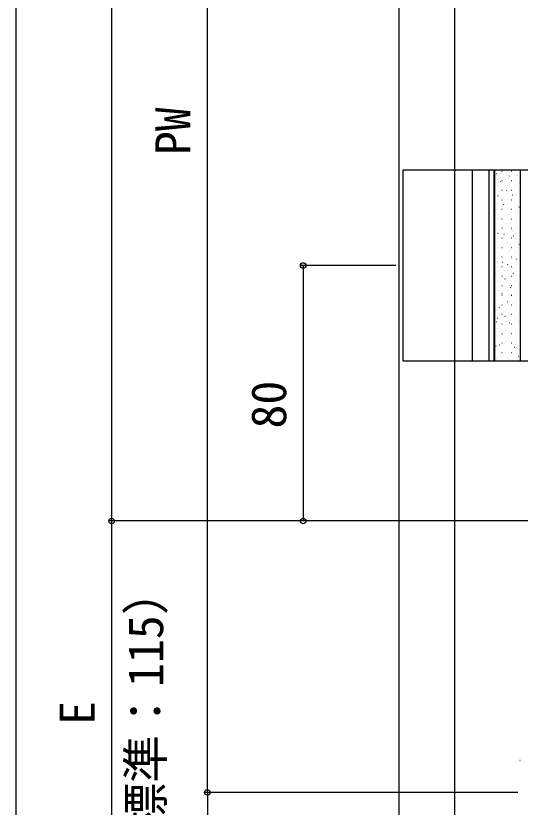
# Model space of a CAD drawing. Units: millimetres, scale not verified. Extents: x -875 to 875, y -1300 to 1294.
# Drawn here: x -413 to -255, y -1005.8 to -758 of the extents above; entities that cross this region are included whole.
import ezdxf
from ezdxf.enums import TextEntityAlignment as Align

# ---------------------------------------------------------------- set-up
doc = ezdxf.new("R2010")
doc.units = ezdxf.units.MM
doc.header["$LTSCALE"] = 8
for name, color, linetype in [('0-3_YKK_12', 2, 'Continuous'), ('0-4_YKK_13', 4, 'Continuous'), ('0-5_YKK_D', 6, 'Continuous'), ('0-7_YSS_K', 3, 'Continuous')]:
    doc.layers.add(name, color=color, linetype=linetype)
doc.styles.add('ＭＳ ゴシック', font='')
doc.styles.get('ＭＳ ゴシック').set_extended_font_data('MS Gothic')

msp = doc.modelspace()

# ---------------------------------------------------------------- linework, layer by layer
at = {"layer": '0-3_YKK_12'}
msp.add_line((-293, -216.15), (-293, -1021.15), dxfattribs=at)
at = {"layer": '0-4_YKK_13'}
for p, q in [((-269.9, -866.15), (-269.9, -806.15)), ((-264.703, -866.15), (-264.703, -806.15)), ((-263.176, -866.15), (-263.176, -806.15)), ((-262.989, -866.15), (-262.989, -806.15)), ((-262.365, -807.384), (-262.375, -807.388)), ((-260.666, -806.666), (-260.716, -806.666)), ((-259.575, -806.396), (-259.584, -806.4)), ((-257.626, -806.666), (-257.676, -806.666)), ((-262.091, -808.041), (-262.141, -808.041)), ((-261.719, -809.996), (-261.729, -810)), ((-261.067, -809.854), (-261.15, -809.91)), ((-260.666, -809.656), (-260.716, -809.656)), ((-259.051, -808.041), (-259.101, -808.041)), ((-258.599, -808.892), (-258.608, -808.895)), ((-258.377, -808.074), (-258.461, -808.13)), ((-257.626, -809.656), (-257.676, -809.656)), ((-256.011, -808.041), (-256.061, -808.041)), ((-255.856, -807.92), (-255.865, -807.923)), ((-262.091, -811.031), (-262.141, -811.031)), ((-260.743, -812.492), (-260.753, -812.495)), ((-260.666, -812.646), (-260.716, -812.646)), ((-259.262, -812.578), (-259.345, -812.633)), ((-259.051, -811.031), (-259.101, -811.031)), ((-258, -811.52), (-258.01, -811.524)), ((-257.626, -812.646), (-257.676, -812.646)), ((-256.011, -811.031), (-256.061, -811.031)), ((-255.21, -810.532), (-255.219, -810.536)), ((-262.091, -814.021), (-262.141, -814.021)), ((-261.951, -814.358), (-262.034, -814.413)), ((-260.144, -815.121), (-260.154, -815.124)), ((-259.051, -814.021), (-259.101, -814.021)), ((-257.354, -814.133), (-257.364, -814.136)), ((-256.011, -814.021), (-256.061, -814.021)), ((-262.887, -816.092), (-262.897, -816.095)), ((-262.091, -817.011), (-262.141, -817.011)), ((-260.666, -815.636), (-260.716, -815.636)), ((-260.146, -817.081), (-260.23, -817.136)), ((-259.498, -817.733), (-259.508, -817.736)), ((-259.051, -817.011), (-259.101, -817.011)), ((-257.626, -815.636), (-257.676, -815.636)), ((-256.378, -816.628), (-256.388, -816.631)), ((-256.011, -817.011), (-256.061, -817.011)), ((-262.835, -818.861), (-262.919, -818.916)), ((-262.289, -818.721), (-262.298, -818.724)), ((-262.091, -820.001), (-262.141, -820.001)), ((-260.666, -818.626), (-260.716, -818.626)), ((-259.051, -820.001), (-259.101, -820.001)), ((-258.522, -820.228), (-258.532, -820.232)), ((-257.626, -818.626), (-257.676, -818.626)), ((-256.011, -820.001), (-256.061, -820.001)), ((-255.779, -819.257), (-255.789, -819.26)), ((-255.343, -817.82), (-255.427, -817.875)), ((-261.643, -821.333), (-261.652, -821.336)), ((-261.031, -821.584), (-261.114, -821.639)), ((-260.666, -821.616), (-260.716, -821.616)), ((-257.626, -821.616), (-257.676, -821.616)), ((-256.228, -822.323), (-256.311, -822.378)), ((-255.133, -821.869), (-255.143, -821.872)), ((-262.091, -822.991), (-262.141, -822.991)), ((-260.666, -824.606), (-260.716, -824.606)), ((-260.667, -823.828), (-260.676, -823.832)), ((-259.051, -822.991), (-259.101, -822.991)), ((-257.924, -822.857), (-257.933, -822.86)), ((-257.626, -824.606), (-257.676, -824.606)), ((-256.011, -822.991), (-256.061, -822.991)), ((-262.811, -827.429), (-262.82, -827.432)), ((-262.091, -825.981), (-262.141, -825.981)), ((-261.915, -826.087), (-261.998, -826.142)), ((-260.666, -827.596), (-260.716, -827.596)), ((-260.068, -826.457), (-260.077, -826.461)), ((-259.051, -825.981), (-259.101, -825.981)), ((-257.626, -827.596), (-257.676, -827.596)), ((-257.277, -825.469), (-257.287, -825.473)), ((-257.112, -826.826), (-257.196, -826.881)), ((-256.011, -825.981), (-256.061, -825.981)), ((-262.212, -830.058), (-262.221, -830.061)), ((-262.091, -828.971), (-262.141, -828.971)), ((-259.422, -829.07), (-259.431, -829.073)), ((-259.051, -828.971), (-259.101, -828.971)), ((-256.302, -827.965), (-256.311, -827.968)), ((-256.011, -828.971), (-256.061, -828.971)), ((-255.307, -829.549), (-255.391, -829.604)), ((-262.799, -830.59), (-262.883, -830.645)), ((-262.091, -831.961), (-262.141, -831.961)), ((-261.566, -832.67), (-261.575, -832.673)), ((-260.666, -830.586), (-260.716, -830.586)), ((-259.051, -831.961), (-259.101, -831.961)), ((-258.446, -831.565), (-258.455, -831.568)), ((-257.997, -831.329), (-258.08, -831.384)), ((-257.626, -830.586), (-257.676, -830.586)), ((-256.011, -831.961), (-256.061, -831.961)), ((-255.703, -830.593), (-255.712, -830.597)), ((-262.091, -834.951), (-262.141, -834.951)), ((-260.666, -833.576), (-260.716, -833.576)), ((-259.051, -834.951), (-259.101, -834.951)), ((-257.847, -834.194), (-257.856, -834.197)), ((-257.626, -833.576), (-257.676, -833.576)), ((-256.192, -834.052), (-256.275, -834.108)), ((-256.011, -834.951), (-256.061, -834.951)), ((-255.057, -833.206), (-255.066, -833.209)), ((-260.666, -836.566), (-260.716, -836.566)), ((-260.59, -835.165), (-260.599, -835.168)), ((-258.881, -835.832), (-258.965, -835.888)), ((-257.626, -836.566), (-257.676, -836.566)), ((-257.201, -836.806), (-257.21, -836.809)), ((-262.734, -838.765), (-262.744, -838.769)), ((-262.091, -837.941), (-262.141, -837.941)), ((-260.666, -839.556), (-260.716, -839.556)), ((-259.991, -837.794), (-260, -837.797)), ((-259.051, -837.941), (-259.101, -837.941)), ((-257.626, -839.556), (-257.676, -839.556)), ((-257.076, -838.556), (-257.16, -838.611)), ((-256.225, -839.301), (-256.234, -839.305)), ((-256.011, -837.941), (-256.061, -837.941)), ((-262.135, -841.394), (-262.145, -841.398)), ((-262.091, -840.931), (-262.141, -840.931)), ((-260.666, -842.546), (-260.716, -842.546)), ((-259.766, -840.336), (-259.849, -840.391)), ((-259.345, -840.406), (-259.354, -840.41)), ((-259.051, -840.931), (-259.101, -840.931)), ((-257.626, -842.546), (-257.676, -842.546)), ((-256.011, -840.931), (-256.061, -840.931)), ((-255.626, -841.93), (-255.635, -841.933)), ((-262.091, -843.921), (-262.141, -843.921)), ((-261.489, -844.006), (-261.499, -844.01)), ((-260.65, -844.839), (-260.733, -844.894)), ((-259.051, -843.921), (-259.101, -843.921)), ((-258.369, -842.902), (-258.379, -842.905)), ((-257.961, -843.059), (-258.044, -843.114)), ((-256.011, -843.921), (-256.061, -843.921)), ((-262.091, -846.911), (-262.141, -846.911)), ((-260.666, -845.536), (-260.716, -845.536)), ((-260.513, -846.502), (-260.523, -846.505)), ((-259.051, -846.911), (-259.101, -846.911)), ((-257.77, -845.53), (-257.78, -845.534)), ((-257.626, -845.536), (-257.676, -845.536)), ((-256.011, -846.911), (-256.061, -846.911)), ((-262.091, -849.901), (-262.141, -849.901)), ((-261.535, -849.342), (-261.618, -849.397)), ((-260.666, -848.526), (-260.716, -848.526)), ((-259.914, -849.131), (-259.924, -849.134)), ((-259.051, -849.901), (-259.101, -849.901)), ((-258.845, -847.562), (-258.929, -847.617)), ((-257.626, -848.526), (-257.676, -848.526)), ((-257.124, -848.143), (-257.134, -848.146)), ((-256.011, -849.901), (-256.061, -849.901)), ((-262.657, -850.102), (-262.667, -850.105)), ((-260.666, -851.516), (-260.716, -851.516)), ((-259.73, -852.065), (-259.813, -852.12)), ((-259.268, -851.743), (-259.278, -851.746)), ((-257.626, -851.516), (-257.676, -851.516)), ((-256.148, -850.638), (-256.158, -850.641)), ((-262.419, -853.845), (-262.502, -853.9)), ((-262.091, -852.891), (-262.141, -852.891)), ((-262.059, -852.731), (-262.068, -852.734)), ((-260.666, -854.506), (-260.716, -854.506)), ((-259.051, -852.891), (-259.101, -852.891)), ((-258.292, -854.238), (-258.302, -854.242)), ((-257.626, -854.506), (-257.676, -854.506)), ((-256.011, -852.891), (-256.061, -852.891)), ((-255.549, -853.267), (-255.559, -853.27)), ((-262.091, -855.881), (-262.141, -855.881)), ((-261.413, -855.343), (-261.422, -855.346)), ((-260.614, -856.568), (-260.697, -856.624)), ((-259.051, -855.881), (-259.101, -855.881)), ((-257.694, -856.867), (-257.703, -856.87)), ((-256.011, -855.881), (-256.061, -855.881)), ((-255.811, -857.307), (-255.895, -857.363)), ((-262.091, -858.871), (-262.141, -858.871)), ((-260.666, -857.496), (-260.716, -857.496)), ((-260.437, -857.838), (-260.446, -857.842)), ((-259.051, -858.871), (-259.101, -858.871)), ((-257.626, -857.496), (-257.676, -857.496)), ((-257.048, -859.479), (-257.057, -859.483)), ((-256.011, -858.871), (-256.061, -858.871)), ((-262.581, -861.439), (-262.59, -861.442)), ((-262.091, -861.861), (-262.141, -861.861)), ((-261.499, -861.072), (-261.582, -861.127)), ((-260.666, -860.486), (-260.716, -860.486)), ((-259.838, -860.467), (-259.847, -860.471)), ((-259.051, -861.861), (-259.101, -861.861)), ((-257.626, -860.486), (-257.676, -860.486)), ((-256.696, -861.811), (-256.779, -861.866)), ((-256.072, -861.975), (-256.081, -861.978)), ((-256.011, -861.861), (-256.061, -861.861)), ((-262.091, -864.851), (-262.141, -864.851)), ((-261.982, -864.068), (-261.991, -864.071)), ((-260.666, -863.476), (-260.716, -863.476)), ((-259.192, -863.08), (-259.201, -863.083)), ((-259.051, -864.851), (-259.101, -864.851)), ((-257.626, -863.476), (-257.676, -863.476)), ((-256.011, -864.851), (-256.061, -864.851)), ((-255.473, -864.603), (-255.482, -864.607)), ((-255.015, -866.15), (-263.176, -866.15)), ((-262.383, -865.575), (-262.466, -865.63)), ((-258.216, -865.575), (-258.225, -865.578))]:
    msp.add_line(p, q, dxfattribs=at)
msp.add_lwpolyline([(-291.7, -806.15), (-94.3, -806.15), (-94.3, -866.15), (-291.7, -866.15)], close=True, dxfattribs=at)
msp.add_lwpolyline([(-263.176, -806.15), (-255.015, -806.15), (-255.015, -866.15)], dxfattribs=at)
msp.add_ellipse((-254.999, -991.65), major_axis=(-0.501, 0), ratio=0.998135, start_param=4.712389, end_param=4.9019163, dxfattribs=at)
at = {"layer": '0-5_YKK_D'}
for p, q in [((-413, -330.15), (-413, -1017.15)), ((-383, -566.15), (-383, -916.15)), ((-353, -1001.15), (-353, -571.15)), ((-294, -836.15), (-324, -836.15)), ((-323, -836.15), (-323, -916.15)), ((-246.5, -916.15), (-384, -916.15)), ((-276.5, -916.15), (-384, -916.15)), ((-383, -916.15), (-383, -1031.15)), ((-246.5, -916.15), (-324, -916.15)), ((-255.7, -1001.15), (-354, -1001.15)), ((-255.7, -1001.15), (-354, -1001.15))]:
    msp.add_line(p, q, dxfattribs=at)
msp.add_lwpolyline([(-353, -1001.15), (-353, -1031.15), (-353, -1058.593)], dxfattribs=at)
for centre in [(-323, -836.15), (-383, -916.15), (-383, -916.15), (-323, -916.15), (-353, -1001.15), (-353, -1001.15)]:
    msp.add_circle(centre, 0.875, dxfattribs=at)
at = {"layer": '0-7_YSS_K'}
msp.add_line((-275.5, -1036.15), (-275.5, -233.65), dxfattribs=at)

# ---------------------------------------------------------------- texts
at = {"layer": '0-5_YKK_D', "style": 'ＭＳ ゴシック'}
for s, p in [('PW', (-355, -801.576)), ('80', (-325, -887.187)), ('（標準：115）', (-363.528, -1028.153)), ('E', (-385, -980))]:
    msp.add_text(s, height=11, rotation=90, dxfattribs=at).set_placement(p, align=Align.BOTTOM_LEFT)

doc.saveas('drawing.dxf')
